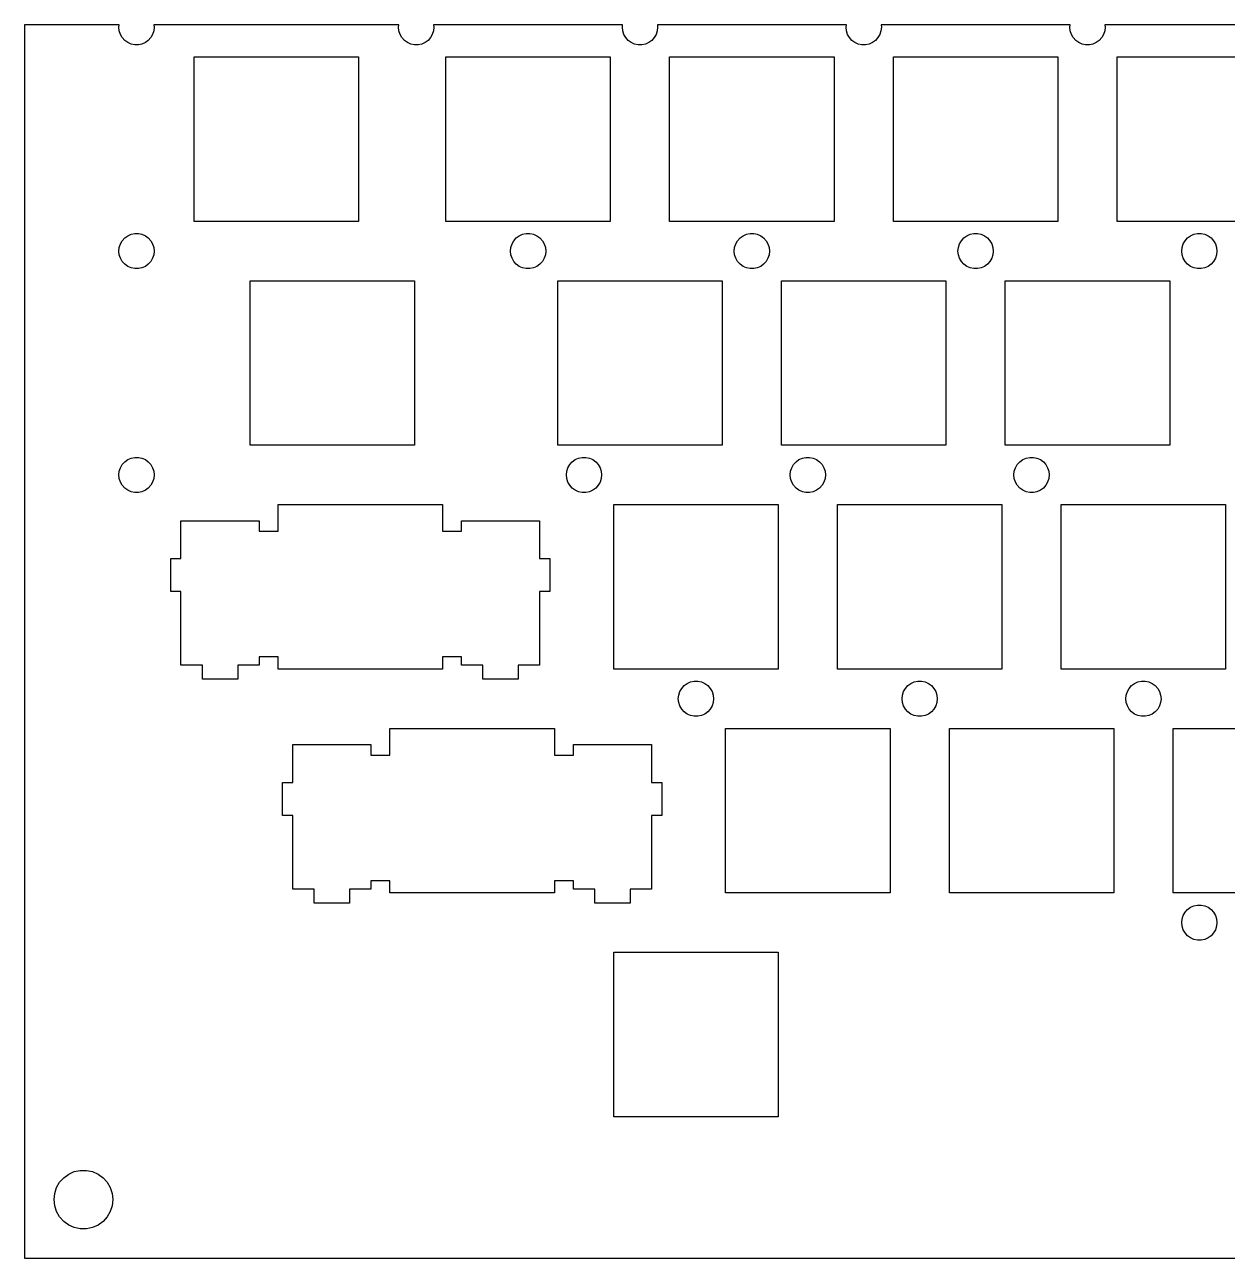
# Model space of a CAD drawing. Header units: metres. Extents: x 0 to 357, y 0 to 140.
# Drawn here: x 0 to 102.4, y 0 to 105 of the extents above; entities that cross this region are included whole.
import ezdxf

# ---------------------------------------------------------------- set-up
doc = ezdxf.new("R2010")
doc.units = ezdxf.units.M

msp = doc.modelspace()

# ---------------------------------------------------------------- linework, layer by layer
for p, q in [((8.04796, 104.994), (0, 104.994)), ((0, 104.994), (0, 0)), ((8.02496, 104.775), (8.04796, 104.994)), ((8.05774, 104.463), (8.02496, 104.775)), ((8.15465, 104.165), (8.05774, 104.463)), ((8.31143, 103.893), (8.15465, 104.165)), ((10.8953, 104.165), (10.7385, 103.893)), ((10.9922, 104.463), (10.8953, 104.165)), ((11.025, 104.775), (10.9922, 104.463)), ((31.8605, 104.994), (11.002, 104.994)), ((11.002, 104.994), (11.025, 104.775)), ((31.8375, 104.775), (31.8605, 104.994)), ((31.8702, 104.463), (31.8375, 104.775)), ((31.9671, 104.165), (31.8702, 104.463)), ((32.1239, 103.893), (31.9671, 104.165)), ((34.7078, 104.165), (34.551, 103.893)), ((34.8047, 104.463), (34.7078, 104.165)), ((34.8375, 104.775), (34.8047, 104.463)), ((50.9105, 104.994), (34.8145, 104.994)), ((34.8145, 104.994), (34.8375, 104.775)), ((50.8875, 104.775), (50.9105, 104.994)), ((50.9202, 104.463), (50.8875, 104.775)), ((51.0171, 104.165), (50.9202, 104.463)), ((51.1739, 103.893), (51.0171, 104.165)), ((53.7578, 104.165), (53.601, 103.893)), ((53.8547, 104.463), (53.7578, 104.165)), ((53.8875, 104.775), (53.8547, 104.463)), ((69.9604, 104.994), (53.8645, 104.994)), ((53.8645, 104.994), (53.8875, 104.775)), ((69.9375, 104.775), (69.9604, 104.994)), ((69.9702, 104.463), (69.9375, 104.775)), ((70.0671, 104.165), (69.9702, 104.463)), ((70.2239, 103.893), (70.0671, 104.165)), ((72.8078, 104.165), (72.651, 103.893)), ((72.9047, 104.463), (72.8078, 104.165)), ((72.9375, 104.775), (72.9047, 104.463)), ((89.0105, 104.994), (72.9145, 104.994)), ((72.9145, 104.994), (72.9375, 104.775)), ((88.9875, 104.775), (89.0105, 104.994)), ((89.0202, 104.463), (88.9875, 104.775)), ((89.1171, 104.165), (89.0202, 104.463)), ((89.2739, 103.893), (89.1171, 104.165)), ((91.8578, 104.165), (91.701, 103.893)), ((91.9547, 104.463), (91.8578, 104.165)), ((91.9875, 104.775), (91.9547, 104.463)), ((108.06, 104.994), (91.9645, 104.994)), ((91.9645, 104.994), (91.9875, 104.775)), ((8.52126, 103.66), (8.31143, 103.893)), ((8.77496, 103.476), (8.52126, 103.66)), ((9.06143, 103.348), (8.77496, 103.476)), ((9.36816, 103.283), (9.06143, 103.348)), ((9.68175, 103.283), (9.36816, 103.283)), ((9.98848, 103.348), (9.68175, 103.283)), ((10.275, 103.476), (9.98848, 103.348)), ((10.5287, 103.66), (10.275, 103.476)), ((10.7385, 103.893), (10.5287, 103.66)), ((32.3338, 103.66), (32.1239, 103.893)), ((32.5875, 103.476), (32.3338, 103.66)), ((32.8739, 103.348), (32.5875, 103.476)), ((33.1807, 103.283), (32.8739, 103.348)), ((33.4942, 103.283), (33.1807, 103.283)), ((33.801, 103.348), (33.4942, 103.283)), ((34.0875, 103.476), (33.801, 103.348)), ((34.3412, 103.66), (34.0875, 103.476)), ((34.551, 103.893), (34.3412, 103.66)), ((51.3838, 103.66), (51.1739, 103.893)), ((51.6375, 103.476), (51.3838, 103.66)), ((51.9239, 103.348), (51.6375, 103.476)), ((52.2307, 103.283), (51.9239, 103.348)), ((52.5443, 103.283), (52.2307, 103.283)), ((52.851, 103.348), (52.5443, 103.283)), ((53.1375, 103.476), (52.851, 103.348)), ((53.3912, 103.66), (53.1375, 103.476)), ((53.601, 103.893), (53.3912, 103.66)), ((70.4338, 103.66), (70.2239, 103.893)), ((70.6875, 103.476), (70.4338, 103.66)), ((70.9739, 103.348), (70.6875, 103.476)), ((71.2807, 103.283), (70.9739, 103.348)), ((71.5943, 103.283), (71.2807, 103.283)), ((71.901, 103.348), (71.5943, 103.283)), ((72.1875, 103.476), (71.901, 103.348)), ((72.4412, 103.66), (72.1875, 103.476)), ((72.651, 103.893), (72.4412, 103.66)), ((89.4838, 103.66), (89.2739, 103.893)), ((89.7375, 103.476), (89.4838, 103.66)), ((90.0239, 103.348), (89.7375, 103.476)), ((90.3307, 103.283), (90.0239, 103.348)), ((90.6443, 103.283), (90.3307, 103.283)), ((90.951, 103.348), (90.6443, 103.283)), ((91.2375, 103.476), (90.951, 103.348)), ((91.4911, 103.66), (91.2375, 103.476)), ((91.701, 103.893), (91.4911, 103.66)), ((14.4312, 88.25), (14.4312, 102.25)), ((14.4312, 102.25), (28.4312, 102.25)), ((28.4312, 102.25), (28.4312, 88.25)), ((35.8625, 88.25), (35.8625, 102.25)), ((35.8625, 102.25), (49.8625, 102.25)), ((49.8625, 102.25), (49.8625, 88.25)), ((54.9125, 88.25), (54.9125, 102.25)), ((54.9125, 102.25), (68.9125, 102.25)), ((68.9125, 102.25), (68.9125, 88.25)), ((73.9625, 88.25), (73.9625, 102.25)), ((73.9625, 102.25), (87.9625, 102.25)), ((87.9625, 102.25), (87.9625, 88.25)), ((93.0125, 88.25), (93.0125, 102.25)), ((93.0125, 102.25), (107.012, 102.25)), ((28.4312, 88.25), (14.4312, 88.25)), ((49.8625, 88.25), (35.8625, 88.25)), ((68.9125, 88.25), (54.9125, 88.25)), ((87.9625, 88.25), (73.9625, 88.25)), ((107.012, 88.25), (93.0125, 88.25)), ((8.77496, 87.024), (9.06143, 87.1516)), ((9.06143, 87.1516), (9.36816, 87.2168)), ((9.36816, 87.2168), (9.68175, 87.2168)), ((9.68175, 87.2168), (9.98848, 87.1516)), ((9.98848, 87.1516), (10.275, 87.024)), ((42.1125, 87.024), (42.3989, 87.1516)), ((42.3989, 87.1516), (42.7057, 87.2168)), ((42.7057, 87.2168), (43.0193, 87.2168)), ((43.0193, 87.2168), (43.326, 87.1516)), ((43.326, 87.1516), (43.6125, 87.024)), ((61.1625, 87.024), (61.4489, 87.1516)), ((61.4489, 87.1516), (61.7557, 87.2168)), ((61.7557, 87.2168), (62.0692, 87.2168)), ((62.0692, 87.2168), (62.376, 87.1516)), ((62.376, 87.1516), (62.6625, 87.024)), ((80.2125, 87.024), (80.4989, 87.1516)), ((80.4989, 87.1516), (80.8057, 87.2168)), ((80.8057, 87.2168), (81.1192, 87.2168)), ((81.1192, 87.2168), (81.426, 87.1516)), ((81.426, 87.1516), (81.7125, 87.024)), ((99.2625, 87.024), (99.5489, 87.1516)), ((99.5489, 87.1516), (99.8557, 87.2168)), ((99.8557, 87.2168), (100.169, 87.2168)), ((100.169, 87.2168), (100.476, 87.1516)), ((100.476, 87.1516), (100.762, 87.024)), ((8.05774, 86.0368), (8.15465, 86.3351)), ((8.15465, 86.3351), (8.31143, 86.6066)), ((8.31143, 86.6066), (8.52126, 86.8397)), ((8.52126, 86.8397), (8.77496, 87.024)), ((10.275, 87.024), (10.5287, 86.8397)), ((10.5287, 86.8397), (10.7385, 86.6066)), ((10.7385, 86.6066), (10.8953, 86.3351)), ((10.8953, 86.3351), (10.9922, 86.0368)), ((41.3952, 86.0368), (41.4921, 86.3351)), ((41.4921, 86.3351), (41.6489, 86.6066)), ((41.6489, 86.6066), (41.8588, 86.8397)), ((41.8588, 86.8397), (42.1125, 87.024)), ((43.6125, 87.024), (43.8661, 86.8397)), ((43.8661, 86.8397), (44.076, 86.6066)), ((44.076, 86.6066), (44.2328, 86.3351)), ((44.2328, 86.3351), (44.3297, 86.0368)), ((60.4452, 86.0368), (60.5421, 86.3351)), ((60.5421, 86.3351), (60.6989, 86.6066)), ((60.6989, 86.6066), (60.9088, 86.8397)), ((60.9088, 86.8397), (61.1625, 87.024)), ((62.6625, 87.024), (62.9162, 86.8397)), ((62.9162, 86.8397), (63.126, 86.6066)), ((63.126, 86.6066), (63.2828, 86.3351)), ((63.2828, 86.3351), (63.3797, 86.0368)), ((79.4952, 86.0368), (79.5921, 86.3351)), ((79.5921, 86.3351), (79.7489, 86.6066)), ((79.7489, 86.6066), (79.9588, 86.8397)), ((79.9588, 86.8397), (80.2125, 87.024)), ((81.7125, 87.024), (81.9662, 86.8397)), ((81.9662, 86.8397), (82.176, 86.6066)), ((82.176, 86.6066), (82.3328, 86.3351)), ((82.3328, 86.3351), (82.4297, 86.0368)), ((98.5452, 86.0368), (98.6421, 86.3351)), ((98.6421, 86.3351), (98.7989, 86.6066)), ((98.7989, 86.6066), (99.0088, 86.8397)), ((99.0088, 86.8397), (99.2625, 87.024)), ((100.762, 87.024), (101.016, 86.8397)), ((101.016, 86.8397), (101.226, 86.6066)), ((101.226, 86.6066), (101.383, 86.3351)), ((101.383, 86.3351), (101.48, 86.0368)), ((8.02496, 85.725), (8.05774, 86.0368)), ((8.05774, 85.4131), (8.02496, 85.725)), ((8.15465, 85.1149), (8.05774, 85.4131)), ((8.31143, 84.8433), (8.15465, 85.1149)), ((10.8953, 85.1149), (10.7385, 84.8433)), ((10.9922, 85.4131), (10.8953, 85.1149)), ((10.9922, 86.0368), (11.025, 85.725)), ((11.025, 85.725), (10.9922, 85.4131)), ((41.3625, 85.725), (41.3952, 86.0368)), ((41.3952, 85.4131), (41.3625, 85.725)), ((41.4921, 85.1149), (41.3952, 85.4131)), ((41.6489, 84.8433), (41.4921, 85.1149)), ((44.2328, 85.1149), (44.076, 84.8433)), ((44.3297, 85.4131), (44.2328, 85.1149)), ((44.3297, 86.0368), (44.3625, 85.725)), ((44.3625, 85.725), (44.3297, 85.4131)), ((60.4125, 85.725), (60.4452, 86.0368)), ((60.4452, 85.4131), (60.4125, 85.725)), ((60.5421, 85.1149), (60.4452, 85.4131)), ((60.6989, 84.8433), (60.5421, 85.1149)), ((63.2828, 85.1149), (63.126, 84.8433)), ((63.3797, 85.4131), (63.2828, 85.1149)), ((63.3797, 86.0368), (63.4125, 85.725)), ((63.4125, 85.725), (63.3797, 85.4131)), ((79.4625, 85.725), (79.4952, 86.0368)), ((79.4952, 85.4131), (79.4625, 85.725)), ((79.5921, 85.1149), (79.4952, 85.4131)), ((79.7489, 84.8433), (79.5921, 85.1149)), ((82.3328, 85.1149), (82.176, 84.8433)), ((82.4297, 85.4131), (82.3328, 85.1149)), ((82.4297, 86.0368), (82.4625, 85.725)), ((82.4625, 85.725), (82.4297, 85.4131)), ((98.5125, 85.725), (98.5452, 86.0368)), ((98.5452, 85.4131), (98.5125, 85.725)), ((98.6421, 85.1149), (98.5452, 85.4131)), ((98.7989, 84.8433), (98.6421, 85.1149)), ((101.383, 85.1149), (101.226, 84.8433)), ((101.48, 85.4131), (101.383, 85.1149)), ((101.48, 86.0368), (101.512, 85.725)), ((101.512, 85.725), (101.48, 85.4131)), ((8.52126, 84.6103), (8.31143, 84.8433)), ((8.77496, 84.4259), (8.52126, 84.6103)), ((9.06143, 84.2984), (8.77496, 84.4259)), ((9.36816, 84.2332), (9.06143, 84.2984)), ((9.68175, 84.2332), (9.36816, 84.2332)), ((9.98848, 84.2984), (9.68175, 84.2332)), ((10.275, 84.4259), (9.98848, 84.2984)), ((10.5287, 84.6103), (10.275, 84.4259)), ((10.7385, 84.8433), (10.5287, 84.6103)), ((41.8588, 84.6103), (41.6489, 84.8433)), ((42.1125, 84.4259), (41.8588, 84.6103)), ((42.3989, 84.2984), (42.1125, 84.4259)), ((42.7057, 84.2332), (42.3989, 84.2984)), ((43.0193, 84.2332), (42.7057, 84.2332)), ((43.326, 84.2984), (43.0193, 84.2332)), ((43.6125, 84.4259), (43.326, 84.2984)), ((43.8661, 84.6103), (43.6125, 84.4259)), ((44.076, 84.8433), (43.8661, 84.6103)), ((60.9088, 84.6103), (60.6989, 84.8433)), ((61.1625, 84.4259), (60.9088, 84.6103)), ((61.4489, 84.2984), (61.1625, 84.4259)), ((61.7557, 84.2332), (61.4489, 84.2984)), ((62.0692, 84.2332), (61.7557, 84.2332)), ((62.376, 84.2984), (62.0692, 84.2332)), ((62.6625, 84.4259), (62.376, 84.2984)), ((62.9162, 84.6103), (62.6625, 84.4259)), ((63.126, 84.8433), (62.9162, 84.6103)), ((79.9588, 84.6103), (79.7489, 84.8433)), ((80.2125, 84.4259), (79.9588, 84.6103)), ((80.4989, 84.2984), (80.2125, 84.4259)), ((80.8057, 84.2332), (80.4989, 84.2984)), ((81.1192, 84.2332), (80.8057, 84.2332)), ((81.426, 84.2984), (81.1192, 84.2332)), ((81.7125, 84.4259), (81.426, 84.2984)), ((81.9662, 84.6103), (81.7125, 84.4259)), ((82.176, 84.8433), (81.9662, 84.6103)), ((99.0088, 84.6103), (98.7989, 84.8433)), ((99.2625, 84.4259), (99.0088, 84.6103)), ((99.5489, 84.2984), (99.2625, 84.4259)), ((99.8557, 84.2332), (99.5489, 84.2984)), ((100.169, 84.2332), (99.8557, 84.2332)), ((100.476, 84.2984), (100.169, 84.2332)), ((100.762, 84.4259), (100.476, 84.2984)), ((101.016, 84.6103), (100.762, 84.4259)), ((101.226, 84.8433), (101.016, 84.6103)), ((19.1937, 69.2), (19.1937, 83.2)), ((19.1937, 83.2), (33.1937, 83.2)), ((33.1937, 83.2), (33.1937, 69.2)), ((45.3875, 69.2), (45.3875, 83.2)), ((45.3875, 83.2), (59.3875, 83.2)), ((59.3875, 83.2), (59.3875, 69.2)), ((64.4375, 69.2), (64.4375, 83.2)), ((64.4375, 83.2), (78.4375, 83.2)), ((78.4375, 83.2), (78.4375, 69.2)), ((83.4875, 69.2), (83.4875, 83.2)), ((83.4875, 83.2), (97.4875, 83.2)), ((97.4875, 83.2), (97.4875, 69.2)), ((33.1937, 69.2), (19.1937, 69.2)), ((59.3875, 69.2), (45.3875, 69.2)), ((78.4375, 69.2), (64.4375, 69.2)), ((97.4875, 69.2), (83.4875, 69.2)), ((8.05774, 66.9868), (8.15465, 67.2851)), ((8.15465, 67.2851), (8.31143, 67.5567)), ((8.31143, 67.5567), (8.52126, 67.7897)), ((8.52126, 67.7897), (8.77496, 67.974)), ((8.77496, 67.974), (9.06143, 68.1016)), ((9.06143, 68.1016), (9.36816, 68.1667)), ((9.36816, 68.1667), (9.68175, 68.1667)), ((9.68175, 68.1667), (9.98848, 68.1016)), ((9.98848, 68.1016), (10.275, 67.974)), ((10.275, 67.974), (10.5287, 67.7897)), ((10.5287, 67.7897), (10.7385, 67.5567)), ((10.7385, 67.5567), (10.8953, 67.2851)), ((10.8953, 67.2851), (10.9922, 66.9868)), ((46.1577, 66.9868), (46.2546, 67.2851)), ((46.2546, 67.2851), (46.4114, 67.5567)), ((46.4114, 67.5567), (46.6213, 67.7897)), ((46.6213, 67.7897), (46.875, 67.974)), ((46.875, 67.974), (47.1614, 68.1016)), ((47.1614, 68.1016), (47.4682, 68.1667)), ((47.4682, 68.1667), (47.7818, 68.1667)), ((47.7818, 68.1667), (48.0885, 68.1016)), ((48.0885, 68.1016), (48.375, 67.974)), ((48.375, 67.974), (48.6287, 67.7897)), ((48.6287, 67.7897), (48.8385, 67.5567)), ((48.8385, 67.5567), (48.9953, 67.2851)), ((48.9953, 67.2851), (49.0922, 66.9868)), ((65.2077, 66.9868), (65.3046, 67.2851)), ((65.3046, 67.2851), (65.4614, 67.5567)), ((65.4614, 67.5567), (65.6713, 67.7897)), ((65.6713, 67.7897), (65.925, 67.974)), ((65.925, 67.974), (66.2114, 68.1016)), ((66.2114, 68.1016), (66.5182, 68.1667)), ((66.5182, 68.1667), (66.8318, 68.1667)), ((66.8318, 68.1667), (67.1385, 68.1016)), ((67.1385, 68.1016), (67.425, 67.974)), ((67.425, 67.974), (67.6786, 67.7897)), ((67.6786, 67.7897), (67.8885, 67.5567)), ((67.8885, 67.5567), (68.0453, 67.2851)), ((68.0453, 67.2851), (68.1422, 66.9868)), ((84.2577, 66.9868), (84.3546, 67.2851)), ((84.3546, 67.2851), (84.5114, 67.5567)), ((84.5114, 67.5567), (84.7213, 67.7897)), ((84.7213, 67.7897), (84.975, 67.974)), ((84.975, 67.974), (85.2614, 68.1016)), ((85.2614, 68.1016), (85.5682, 68.1667)), ((85.5682, 68.1667), (85.8817, 68.1667)), ((85.8817, 68.1667), (86.1885, 68.1016)), ((86.1885, 68.1016), (86.475, 67.974)), ((86.475, 67.974), (86.7287, 67.7897)), ((86.7287, 67.7897), (86.9385, 67.5567)), ((86.9385, 67.5567), (87.0953, 67.2851)), ((87.0953, 67.2851), (87.1922, 66.9868)), ((8.02496, 66.675), (8.05774, 66.9868)), ((8.05774, 66.3631), (8.02496, 66.675)), ((8.15465, 66.0649), (8.05774, 66.3631)), ((10.9922, 66.3631), (10.8953, 66.0649)), ((10.9922, 66.9868), (11.025, 66.675)), ((11.025, 66.675), (10.9922, 66.3631)), ((46.125, 66.675), (46.1577, 66.9868)), ((46.1577, 66.3631), (46.125, 66.675)), ((46.2546, 66.0649), (46.1577, 66.3631)), ((49.0922, 66.3631), (48.9953, 66.0649)), ((49.0922, 66.9868), (49.125, 66.675)), ((49.125, 66.675), (49.0922, 66.3631)), ((65.175, 66.675), (65.2077, 66.9868)), ((65.2077, 66.3631), (65.175, 66.675)), ((65.3046, 66.0649), (65.2077, 66.3631)), ((68.1422, 66.3631), (68.0453, 66.0649)), ((68.1422, 66.9868), (68.175, 66.675)), ((68.175, 66.675), (68.1422, 66.3631)), ((84.225, 66.675), (84.2577, 66.9868)), ((84.2577, 66.3631), (84.225, 66.675)), ((84.3546, 66.0649), (84.2577, 66.3631)), ((87.1922, 66.3631), (87.0953, 66.0649)), ((87.1922, 66.9868), (87.225, 66.675)), ((87.225, 66.675), (87.1922, 66.3631)), ((8.31143, 65.7933), (8.15465, 66.0649)), ((8.52126, 65.5603), (8.31143, 65.7933)), ((8.77496, 65.3759), (8.52126, 65.5603)), ((9.06143, 65.2484), (8.77496, 65.3759)), ((9.36816, 65.1832), (9.06143, 65.2484)), ((9.68175, 65.1832), (9.36816, 65.1832)), ((9.98848, 65.2484), (9.68175, 65.1832)), ((10.275, 65.3759), (9.98848, 65.2484)), ((10.5287, 65.5603), (10.275, 65.3759)), ((10.7385, 65.7933), (10.5287, 65.5603)), ((10.8953, 66.0649), (10.7385, 65.7933)), ((46.4114, 65.7933), (46.2546, 66.0649)), ((46.6213, 65.5603), (46.4114, 65.7933)), ((46.875, 65.3759), (46.6213, 65.5603)), ((47.1614, 65.2484), (46.875, 65.3759)), ((47.4682, 65.1832), (47.1614, 65.2484)), ((47.7818, 65.1832), (47.4682, 65.1832)), ((48.0885, 65.2484), (47.7818, 65.1832)), ((48.375, 65.3759), (48.0885, 65.2484)), ((48.6287, 65.5603), (48.375, 65.3759)), ((48.8385, 65.7933), (48.6287, 65.5603)), ((48.9953, 66.0649), (48.8385, 65.7933)), ((65.4614, 65.7933), (65.3046, 66.0649)), ((65.6713, 65.5603), (65.4614, 65.7933)), ((65.925, 65.3759), (65.6713, 65.5603)), ((66.2114, 65.2484), (65.925, 65.3759)), ((66.5182, 65.1832), (66.2114, 65.2484)), ((66.8318, 65.1832), (66.5182, 65.1832)), ((67.1385, 65.2484), (66.8318, 65.1832)), ((67.425, 65.3759), (67.1385, 65.2484)), ((67.6786, 65.5603), (67.425, 65.3759)), ((67.8885, 65.7933), (67.6786, 65.5603)), ((68.0453, 66.0649), (67.8885, 65.7933)), ((84.5114, 65.7933), (84.3546, 66.0649)), ((84.7213, 65.5603), (84.5114, 65.7933)), ((84.975, 65.3759), (84.7213, 65.5603)), ((85.2614, 65.2484), (84.975, 65.3759)), ((85.5682, 65.1832), (85.2614, 65.2484)), ((85.8817, 65.1832), (85.5682, 65.1832)), ((86.1885, 65.2484), (85.8817, 65.1832)), ((86.475, 65.3759), (86.1885, 65.2484)), ((86.7287, 65.5603), (86.475, 65.3759)), ((86.9385, 65.7933), (86.7287, 65.5603)), ((87.0953, 66.0649), (86.9385, 65.7933)), ((21.575, 61.88), (21.575, 64.15)), ((21.575, 64.15), (35.575, 64.15)), ((35.575, 64.15), (35.575, 61.88)), ((50.15, 50.15), (50.15, 64.15)), ((50.15, 64.15), (64.15, 64.15)), ((64.15, 64.15), (64.15, 50.15)), ((69.2, 50.15), (69.2, 64.15)), ((69.2, 64.15), (83.2, 64.15)), ((83.2, 64.15), (83.2, 50.15)), ((88.25, 50.15), (88.25, 64.15)), ((88.25, 64.15), (102.25, 64.15)), ((102.25, 64.15), (102.25, 50.15)), ((13.31, 59.55), (13.31, 62.78)), ((13.31, 62.78), (19.96, 62.78)), ((19.96, 62.78), (19.96, 61.88)), ((37.19, 61.88), (37.19, 62.78)), ((37.19, 62.78), (43.84, 62.78)), ((43.84, 62.78), (43.84, 59.55)), ((19.96, 61.88), (21.575, 61.88)), ((35.575, 61.88), (37.19, 61.88)), ((12.435, 56.75), (12.435, 59.55)), ((12.435, 59.55), (13.31, 59.55)), ((43.84, 59.55), (44.715, 59.55)), ((44.715, 59.55), (44.715, 56.75)), ((13.31, 56.75), (12.435, 56.75)), ((13.31, 50.48), (13.31, 56.75)), ((44.715, 56.75), (43.84, 56.75)), ((43.84, 56.75), (43.84, 50.48)), ((15.135, 50.48), (13.31, 50.48)), ((15.135, 49.28), (15.135, 50.48)), ((19.96, 50.48), (18.135, 50.48)), ((18.135, 50.48), (18.135, 49.28)), ((21.575, 51.18), (19.96, 51.18)), ((19.96, 51.18), (19.96, 50.48)), ((21.575, 50.15), (21.575, 51.18)), ((37.19, 51.18), (35.575, 51.18)), ((35.575, 51.18), (35.575, 50.15)), ((37.19, 50.48), (37.19, 51.18)), ((39.015, 50.48), (37.19, 50.48)), ((39.015, 49.28), (39.015, 50.48)), ((43.84, 50.48), (42.015, 50.48)), ((42.015, 50.48), (42.015, 49.28)), ((35.575, 50.15), (21.575, 50.15)), ((64.15, 50.15), (50.15, 50.15)), ((83.2, 50.15), (69.2, 50.15)), ((102.25, 50.15), (88.25, 50.15)), ((18.135, 49.28), (15.135, 49.28)), ((42.015, 49.28), (39.015, 49.28)), ((55.7796, 48.2351), (55.9364, 48.5067)), ((55.9364, 48.5067), (56.1463, 48.7397)), ((56.1463, 48.7397), (56.4, 48.924)), ((56.4, 48.924), (56.6864, 49.0516)), ((56.6864, 49.0516), (56.9932, 49.1168)), ((56.9932, 49.1168), (57.3067, 49.1168)), ((57.3067, 49.1168), (57.6135, 49.0516)), ((57.6135, 49.0516), (57.9, 48.924)), ((57.9, 48.924), (58.1537, 48.7397)), ((58.1537, 48.7397), (58.3635, 48.5067)), ((58.3635, 48.5067), (58.5203, 48.2351)), ((74.8296, 48.2351), (74.9864, 48.5067)), ((74.9864, 48.5067), (75.1963, 48.7397)), ((75.1963, 48.7397), (75.45, 48.924)), ((75.45, 48.924), (75.7364, 49.0516)), ((75.7364, 49.0516), (76.0432, 49.1168)), ((76.0432, 49.1168), (76.3568, 49.1168)), ((76.3568, 49.1168), (76.6635, 49.0516)), ((76.6635, 49.0516), (76.95, 48.924)), ((76.95, 48.924), (77.2037, 48.7397)), ((77.2037, 48.7397), (77.4135, 48.5067)), ((77.4135, 48.5067), (77.5703, 48.2351)), ((93.8796, 48.2351), (94.0364, 48.5067)), ((94.0364, 48.5067), (94.2463, 48.7397)), ((94.2463, 48.7397), (94.5, 48.924)), ((94.5, 48.924), (94.7864, 49.0516)), ((94.7864, 49.0516), (95.0932, 49.1168)), ((95.0932, 49.1168), (95.4068, 49.1168)), ((95.4068, 49.1168), (95.7135, 49.0516)), ((95.7135, 49.0516), (96, 48.924)), ((96, 48.924), (96.2537, 48.7397)), ((96.2537, 48.7397), (96.4635, 48.5067)), ((96.4635, 48.5067), (96.6203, 48.2351)), ((55.65, 47.625), (55.6827, 47.9368)), ((55.6827, 47.3131), (55.65, 47.625)), ((55.6827, 47.9368), (55.7796, 48.2351)), ((55.7796, 47.0149), (55.6827, 47.3131)), ((58.5203, 48.2351), (58.6172, 47.9368)), ((58.6172, 47.3131), (58.5203, 47.0149)), ((58.6172, 47.9368), (58.65, 47.625)), ((58.65, 47.625), (58.6172, 47.3131)), ((74.7, 47.625), (74.7327, 47.9368)), ((74.7327, 47.3131), (74.7, 47.625)), ((74.7327, 47.9368), (74.8296, 48.2351)), ((74.8296, 47.0149), (74.7327, 47.3131)), ((77.5703, 48.2351), (77.6672, 47.9368)), ((77.6672, 47.3131), (77.5703, 47.0149)), ((77.6672, 47.9368), (77.7, 47.625)), ((77.7, 47.625), (77.6672, 47.3131)), ((93.75, 47.625), (93.7827, 47.9368)), ((93.7827, 47.3131), (93.75, 47.625)), ((93.7827, 47.9368), (93.8796, 48.2351)), ((93.8796, 47.0149), (93.7827, 47.3131)), ((96.6203, 48.2351), (96.7172, 47.9368)), ((96.7172, 47.3131), (96.6203, 47.0149)), ((96.7172, 47.9368), (96.75, 47.625)), ((96.75, 47.625), (96.7172, 47.3131)), ((55.9364, 46.7433), (55.7796, 47.0149)), ((56.1463, 46.5103), (55.9364, 46.7433)), ((56.4, 46.3259), (56.1463, 46.5103)), ((56.6864, 46.1984), (56.4, 46.3259)), ((56.9932, 46.1332), (56.6864, 46.1984)), ((57.6135, 46.1984), (57.3067, 46.1332)), ((57.9, 46.3259), (57.6135, 46.1984)), ((58.1537, 46.5103), (57.9, 46.3259)), ((58.3635, 46.7433), (58.1537, 46.5103)), ((58.5203, 47.0149), (58.3635, 46.7433)), ((74.9864, 46.7433), (74.8296, 47.0149)), ((75.1963, 46.5103), (74.9864, 46.7433)), ((75.45, 46.3259), (75.1963, 46.5103)), ((75.7364, 46.1984), (75.45, 46.3259)), ((76.0432, 46.1332), (75.7364, 46.1984)), ((76.6635, 46.1984), (76.3568, 46.1332)), ((76.95, 46.3259), (76.6635, 46.1984)), ((77.2037, 46.5103), (76.95, 46.3259)), ((77.4135, 46.7433), (77.2037, 46.5103)), ((77.5703, 47.0149), (77.4135, 46.7433)), ((94.0364, 46.7433), (93.8796, 47.0149)), ((94.2463, 46.5103), (94.0364, 46.7433)), ((94.5, 46.3259), (94.2463, 46.5103)), ((94.7864, 46.1984), (94.5, 46.3259)), ((95.0932, 46.1332), (94.7864, 46.1984)), ((95.7135, 46.1984), (95.4068, 46.1332)), ((96, 46.3259), (95.7135, 46.1984)), ((96.2537, 46.5103), (96, 46.3259)), ((96.4635, 46.7433), (96.2537, 46.5103)), ((96.6203, 47.0149), (96.4635, 46.7433)), ((57.3067, 46.1332), (56.9932, 46.1332)), ((76.3568, 46.1332), (76.0432, 46.1332)), ((95.4068, 46.1332), (95.0932, 46.1332)), ((31.1, 42.83), (31.1, 45.1)), ((31.1, 45.1), (45.1, 45.1)), ((45.1, 45.1), (45.1, 42.83)), ((59.675, 31.1), (59.675, 45.1)), ((59.675, 45.1), (73.675, 45.1)), ((73.675, 45.1), (73.675, 31.1)), ((78.725, 31.1), (78.725, 45.1)), ((78.725, 45.1), (92.725, 45.1)), ((92.725, 45.1), (92.725, 31.1)), ((97.775, 31.1), (97.775, 45.1)), ((97.775, 45.1), (111.775, 45.1)), ((22.835, 40.5), (22.835, 43.73)), ((22.835, 43.73), (29.485, 43.73)), ((29.485, 43.73), (29.485, 42.83)), ((46.715, 42.83), (46.715, 43.73)), ((46.715, 43.73), (53.365, 43.73)), ((53.365, 43.73), (53.365, 40.5)), ((29.485, 42.83), (31.1, 42.83)), ((45.1, 42.83), (46.715, 42.83)), ((21.96, 37.7), (21.96, 40.5)), ((21.96, 40.5), (22.835, 40.5)), ((53.365, 40.5), (54.24, 40.5)), ((54.24, 40.5), (54.24, 37.7)), ((22.835, 37.7), (21.96, 37.7)), ((22.835, 31.43), (22.835, 37.7)), ((54.24, 37.7), (53.365, 37.7)), ((53.365, 37.7), (53.365, 31.43)), ((31.1, 32.13), (29.485, 32.13)), ((29.485, 32.13), (29.485, 31.43)), ((31.1, 31.1), (31.1, 32.13)), ((46.715, 32.13), (45.1, 32.13)), ((45.1, 32.13), (45.1, 31.1)), ((46.715, 31.43), (46.715, 32.13)), ((24.66, 31.43), (22.835, 31.43)), ((24.66, 30.23), (24.66, 31.43)), ((29.485, 31.43), (27.66, 31.43)), ((27.66, 31.43), (27.66, 30.23)), ((45.1, 31.1), (31.1, 31.1)), ((48.54, 31.43), (46.715, 31.43)), ((48.54, 30.23), (48.54, 31.43)), ((53.365, 31.43), (51.54, 31.43)), ((51.54, 31.43), (51.54, 30.23)), ((73.675, 31.1), (59.675, 31.1)), ((92.725, 31.1), (78.725, 31.1)), ((111.775, 31.1), (97.775, 31.1)), ((27.66, 30.23), (24.66, 30.23)), ((51.54, 30.23), (48.54, 30.23)), ((98.6421, 29.1851), (98.7989, 29.4566)), ((98.7989, 29.4566), (99.0088, 29.6897)), ((99.0088, 29.6897), (99.2625, 29.874)), ((99.2625, 29.874), (99.5489, 30.0016)), ((99.5489, 30.0016), (99.8557, 30.0668)), ((99.8557, 30.0668), (100.169, 30.0668)), ((100.169, 30.0668), (100.476, 30.0016)), ((100.476, 30.0016), (100.762, 29.874)), ((100.762, 29.874), (101.016, 29.6897)), ((101.016, 29.6897), (101.226, 29.4566)), ((101.226, 29.4566), (101.383, 29.1851)), ((98.5125, 28.575), (98.5452, 28.8868)), ((98.5452, 28.2631), (98.5125, 28.575)), ((98.5452, 28.8868), (98.6421, 29.1851)), ((101.383, 29.1851), (101.48, 28.8868)), ((101.48, 28.8868), (101.512, 28.575)), ((101.512, 28.575), (101.48, 28.2631)), ((98.6421, 27.9649), (98.5452, 28.2631)), ((98.7989, 27.6933), (98.6421, 27.9649)), ((99.0088, 27.4603), (98.7989, 27.6933)), ((99.2625, 27.2759), (99.0088, 27.4603)), ((101.016, 27.4603), (100.762, 27.2759)), ((101.226, 27.6933), (101.016, 27.4603)), ((101.383, 27.9649), (101.226, 27.6933)), ((101.48, 28.2631), (101.383, 27.9649)), ((99.5489, 27.1484), (99.2625, 27.2759)), ((99.8557, 27.0832), (99.5489, 27.1484)), ((100.169, 27.0832), (99.8557, 27.0832)), ((100.476, 27.1484), (100.169, 27.0832)), ((100.762, 27.2759), (100.476, 27.1484)), ((50.15, 12.05), (50.15, 26.05)), ((50.15, 26.05), (64.15, 26.05)), ((64.15, 26.05), (64.15, 12.05)), ((64.15, 12.05), (50.15, 12.05)), ((3.74995, 7.16504), (4.22742, 7.37761)), ((4.22742, 7.37761), (4.73863, 7.48628)), ((4.73863, 7.48628), (5.26128, 7.48628)), ((5.26128, 7.48628), (5.77251, 7.37761)), ((5.77251, 7.37761), (6.24995, 7.16504)), ((2.71609, 6.01682), (2.97742, 6.46944)), ((2.97742, 6.46944), (3.32713, 6.85783)), ((3.32713, 6.85783), (3.74995, 7.16504)), ((6.24995, 7.16504), (6.67279, 6.85783)), ((6.67279, 6.85783), (7.02251, 6.46944)), ((7.02251, 6.46944), (7.28383, 6.01682)), ((2.49995, 4.99997), (2.5546, 5.51974)), ((2.5546, 5.51974), (2.71609, 6.01682)), ((7.28383, 6.01682), (7.44533, 5.51974)), ((7.44533, 5.51974), (7.49995, 4.99997)), ((2.5546, 4.48019), (2.49995, 4.99997)), ((2.71609, 3.98312), (2.5546, 4.48019)), ((7.44533, 4.48019), (7.28383, 3.98312)), ((7.49995, 4.99997), (7.44533, 4.48019)), ((2.97742, 3.5305), (2.71609, 3.98312)), ((3.32713, 3.14211), (2.97742, 3.5305)), ((7.02251, 3.5305), (6.67279, 3.14211)), ((7.28383, 3.98312), (7.02251, 3.5305)), ((3.74995, 2.8349), (3.32713, 3.14211)), ((4.22742, 2.62233), (3.74995, 2.8349)), ((4.73863, 2.51367), (4.22742, 2.62233)), ((5.26128, 2.51367), (4.73863, 2.51367)), ((5.77251, 2.62233), (5.26128, 2.51367)), ((6.24995, 2.8349), (5.77251, 2.62233)), ((6.67279, 3.14211), (6.24995, 2.8349)), ((0, 0), (357.188, 0))]:
    msp.add_line(p, q)

doc.saveas('drawing.dxf')
